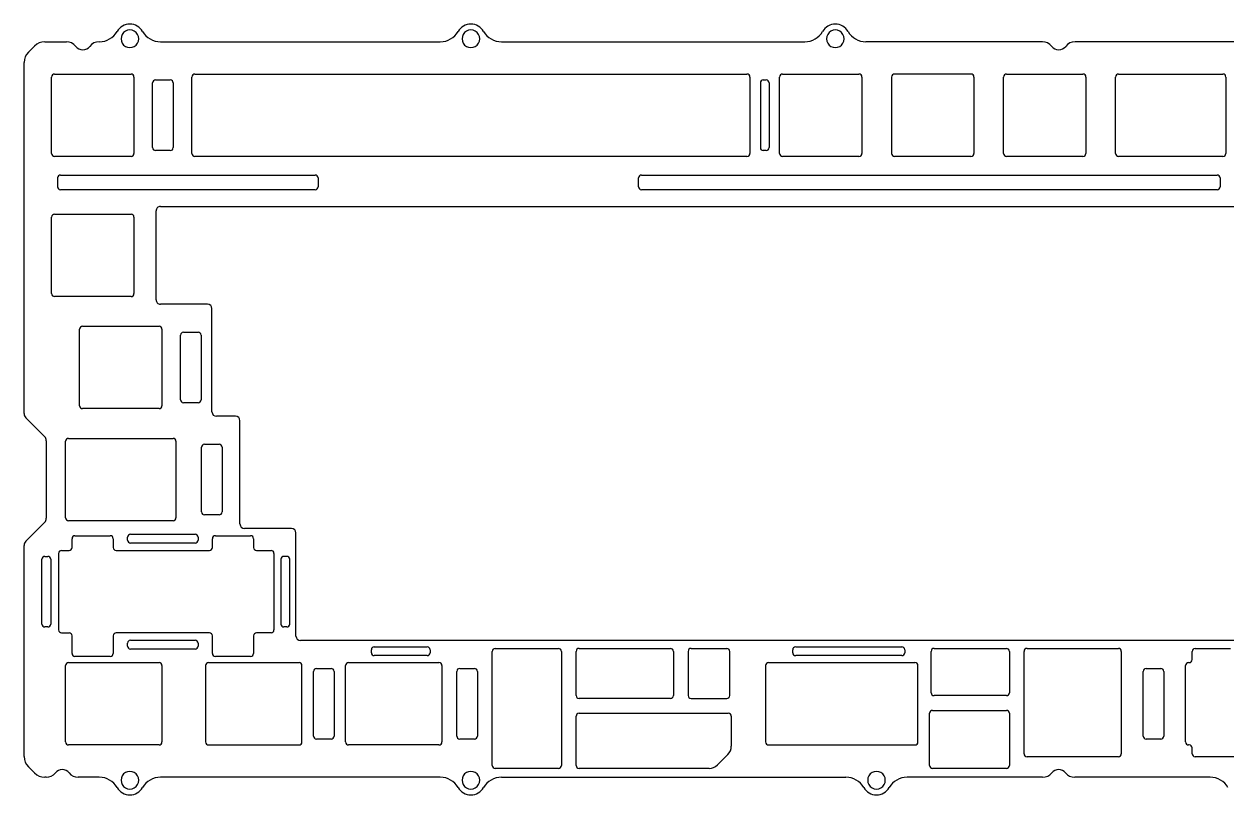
# Model space of a CAD drawing. Extents: x 0 to 352, y 0 to 131.
# Drawn here: x 0.1 to 204.7, y 0 to 131 of the extents above; entities that cross this region are included whole.
import ezdxf

# ---------------------------------------------------------------- set-up
doc = ezdxf.new("R2010")
doc.units = 0
doc.layers.add('Visible', color=7, linetype='CONTINUOUS')

msp = doc.modelspace()

# ---------------------------------------------------------------- linework, layer by layer
at = {"layer": 'Visible', "color": 7}
for points in [[(0.782241, 126.280306), (1.817776, 127.315844)], [(3.585546, 128.048076), (7.262611, 128.048076)], [(12.816767, 128.048076), (12.853364, 128.048076)], [(23.245676, 128.048076), (70.853407, 128.048076)], [(81.245719, 128.048076), (132.853831, 128.048076)], [(173.262731, 128.048076), (143.246143, 128.048076)], [(208.854009, 128.048076), (178.816889, 128.048076)], [(0.050009, 64.843869), (0.050009, 124.512539)], [(4.744012, 109.054561), (4.744012, 122.054571)], [(5.244011, 122.554573), (18.244021, 122.554573)], [(18.744023, 122.054571), (18.744023, 109.054561)], [(21.920274, 110.054563), (21.920274, 121.05457)], [(22.420273, 121.554572), (24.920276, 121.554572)], [(25.420278, 121.05457), (25.420278, 110.054563)], [(28.596529, 109.054561), (28.596529, 122.054571)], [(29.096528, 122.554573), (123.019097, 122.554573)], [(123.519099, 122.054571), (123.519099, 109.054561)], [(125.294349, 121.05457), (125.294349, 110.054563)], [(125.794351, 121.554572), (126.29435, 121.554572)], [(126.794349, 121.05457), (126.794349, 110.054563)], [(128.569102, 109.054561), (128.569102, 122.054571)], [(129.069101, 122.554573), (142.069111, 122.554573)], [(142.569113, 122.054571), (142.569113, 109.054561)], [(147.619116, 122.054571), (147.619116, 109.054561)], [(161.119125, 122.554573), (148.119115, 122.554573)], [(161.619127, 122.054571), (161.619127, 109.054561)], [(166.669129, 109.054561), (166.669129, 122.054571)], [(167.169129, 122.554573), (180.169139, 122.554573)], [(180.669141, 122.054571), (180.669141, 109.054561)], [(185.719143, 109.054561), (185.719143, 122.054571)], [(186.219143, 122.554573), (203.981656, 122.554573)], [(204.481658, 122.054571), (204.481658, 109.054561)], [(18.244021, 108.554562), (5.244011, 108.554562)], [(24.920276, 109.554563), (22.420273, 109.554563)], [(123.019097, 108.554562), (29.096528, 108.554562)], [(126.29435, 109.554563), (125.794351, 109.554563)], [(142.069111, 108.554562), (129.069101, 108.554562)], [(161.119125, 108.554562), (148.119115, 108.554562)], [(180.169139, 108.554562), (167.169129, 108.554562)], [(203.981656, 108.554562), (186.219143, 108.554562)], [(5.744013, 104.898309), (5.744013, 103.398308)], [(6.244012, 105.398311), (49.581545, 105.398311)], [(50.081544, 104.898309), (50.081544, 103.398308)], [(104.569085, 103.398308), (104.569085, 104.898309)], [(105.069084, 105.398311), (202.981154, 105.398311)], [(203.481157, 104.898309), (203.481157, 103.398308)], [(49.581545, 102.898308), (6.244012, 102.898308)], [(202.981154, 102.898308), (105.069084, 102.898308)], [(4.744012, 85.242044), (4.744012, 98.242054)], [(5.244011, 98.742056), (18.244021, 98.742056)], [(18.744023, 98.242054), (18.744023, 85.242044)], [(22.494024, 84.192044), (22.494024, 99.292054)], [(23.244025, 100.042055), (247.894179, 100.042055)], [(18.244021, 84.742045), (5.244011, 84.742045)], [(31.269031, 83.442042), (23.244025, 83.442042)], [(32.019033, 65.14203), (32.019033, 82.692043)], [(9.506515, 66.19203), (9.506515, 79.19204)], [(10.006515, 79.692042), (23.006524, 79.692042)], [(23.506526, 79.19204), (23.506526, 66.19203)], [(26.662778, 67.192031), (26.662778, 78.192039)], [(27.162777, 78.692041), (29.662779, 78.692041)], [(30.162781, 78.192039), (30.162781, 67.192031)], [(23.006524, 65.692031), (10.006515, 65.692031)], [(29.662779, 66.692032), (27.162777, 66.692032)], [(0.3429, 64.136761), (3.544742, 60.934919)], [(36.031535, 64.392029), (32.769032, 64.392029)], [(36.781537, 46.092016), (36.781537, 63.64203)], [(3.837636, 60.227812), (3.837636, 47.05623)], [(7.125263, 47.142016), (7.125263, 60.142026)], [(7.625263, 60.642028), (25.387776, 60.642028)], [(25.887778, 60.142026), (25.887778, 47.142016)], [(30.734655, 59.642027), (33.234657, 59.642027)], [(30.234655, 48.142018), (30.234655, 59.142025)], [(33.734659, 59.142025), (33.734659, 48.142018)], [(33.234657, 47.642018), (30.734655, 47.642018)], [(3.544742, 46.349123), (0.3429, 43.147281)], [(25.387776, 46.642017), (7.625263, 46.642017)], [(45.556542, 45.342015), (37.531536, 45.342015)], [(8.212265, 42.092014), (8.212265, 43.592014)], [(8.712265, 44.092014), (14.71227, 44.092014)], [(15.212269, 43.592014), (15.212269, 42.092014)], [(17.650272, 43.342015), (17.650272, 43.842014)], [(18.150271, 44.342016), (29.150278, 44.342016)], [(29.65028, 43.842014), (29.65028, 43.342015)], [(32.088283, 42.092014), (32.088283, 43.592014)], [(32.588282, 44.092014), (38.588287, 44.092014)], [(39.088287, 43.592014), (39.088287, 42.092014)], [(46.306543, 27.042003), (46.306543, 44.592016)], [(0.050009, 6.584021), (0.050009, 42.440174)], [(5.934638, 41.092012), (5.934638, 28.092002)], [(6.434637, 41.592014), (7.712263, 41.592014)], [(15.712269, 41.592014), (31.588281, 41.592014)], [(29.150278, 42.842013), (18.150271, 42.842013)], [(39.588286, 41.592014), (42.056538, 41.592014)], [(42.55654, 41.092012), (42.55654, 28.092002)], [(3.087886, 29.092004), (3.087886, 40.092011)], [(3.587885, 40.592013), (4.087887, 40.592013)], [(4.587886, 40.092011), (4.587886, 29.092004)], [(43.73154, 40.092011), (43.73154, 29.092004)], [(44.731541, 40.592013), (44.231539, 40.592013)], [(45.231541, 29.092004), (45.231541, 40.092011)], [(4.087887, 28.592004), (3.587885, 28.592004)], [(6.434637, 27.592003), (7.712263, 27.592003)], [(8.212265, 24.092), (8.212265, 27.092001)], [(15.212269, 27.092001), (15.212269, 24.092)], [(31.588281, 27.592003), (15.712269, 27.592003)], [(32.088283, 24.092), (32.088283, 27.092001)], [(39.088287, 27.092001), (39.088287, 24.092)], [(42.056538, 27.592003), (39.588286, 27.592003)], [(44.731541, 28.592004), (44.231539, 28.592004)], [(17.650272, 25.342001), (17.650272, 25.842003)], [(18.150271, 26.342002), (29.150278, 26.342002)], [(29.150278, 24.842001), (18.150271, 24.842001)], [(29.65028, 25.842003), (29.65028, 25.342001)], [(233.606668, 26.292001), (47.056543, 26.292001)], [(59.131553, 24.216999), (59.131553, 24.717001)], [(59.631552, 25.217001), (68.631559, 25.217001)], [(69.131558, 24.717001), (69.131558, 24.216999)], [(80.187816, 24.942001), (90.956574, 24.942001)], [(94.456578, 24.942001), (110.006588, 24.942001)], [(113.506592, 24.942001), (119.594095, 24.942001)], [(130.806603, 24.216999), (130.806603, 24.717001)], [(131.306605, 25.217001), (149.356617, 25.217001)], [(149.856616, 24.717001), (149.856616, 24.216999)], [(154.844122, 24.942001), (167.15663, 24.942001)], [(170.656633, 24.942001), (186.187893, 24.942001)], [(199.244153, 24.942001), (205.244159, 24.942001)], [(7.625263, 22.542), (23.006524, 22.542)], [(14.71227, 23.592), (8.712265, 23.592)], [(31.43778, 22.542), (46.819042, 22.542)], [(38.588287, 23.592), (32.588282, 23.592)], [(55.250297, 22.542), (70.631559, 22.542)], [(68.631559, 23.717), (59.631552, 23.717)], [(79.687817, 5.047986), (79.687817, 24.442001)], [(91.456574, 24.442001), (91.456574, 5.047986)], [(93.956576, 16.934825), (93.956576, 24.442001)], [(110.506588, 24.442001), (110.506588, 16.934825)], [(113.00659, 24.442001), (113.00659, 16.934825)], [(120.094094, 16.934825), (120.094094, 24.442001)], [(126.687849, 22.542), (151.594118, 22.542)], [(149.356617, 23.717), (131.306605, 23.717)], [(154.34412, 17.419997), (154.34412, 24.442001)], [(167.656629, 24.442001), (167.656629, 17.419997)], [(170.156631, 7.040972), (170.156631, 24.442001)], [(186.687895, 24.442001), (186.687895, 7.040972)], [(198.125401, 22.542), (198.244152, 22.542)], [(198.744154, 23.042), (198.744154, 24.442001)], [(7.125263, 9.041989), (7.125263, 22.041998)], [(23.506526, 22.041998), (23.506526, 9.041989)], [(30.937781, 22.041998), (30.937781, 9.041989)], [(47.319044, 9.041989), (47.319044, 22.041998)], [(49.284669, 10.04199), (49.284669, 21.041997)], [(49.784669, 21.541999), (52.284671, 21.541999)], [(52.784673, 21.041997), (52.784673, 10.04199)], [(54.750298, 9.041989), (54.750298, 22.041998)], [(71.131561, 22.041998), (71.131561, 9.041989)], [(73.659686, 10.04199), (73.659686, 21.041997)], [(74.159688, 21.541999), (76.65969, 21.541999)], [(77.159689, 21.041997), (77.159689, 10.04199)], [(126.18785, 22.041998), (126.18785, 9.041989)], [(152.09412, 9.041989), (152.09412, 22.041998)], [(190.406648, 10.04199), (190.406648, 21.041997)], [(190.906647, 21.541999), (193.406649, 21.541999)], [(193.906649, 21.041997), (193.906649, 10.04199)], [(197.625402, 9.041989), (197.625402, 22.041998)], [(110.006588, 16.434825), (94.456578, 16.434825)], [(113.506592, 16.434825), (119.594095, 16.434825)], [(167.15663, 16.919995), (154.844122, 16.919995)], [(154.594119, 14.419993), (167.15663, 14.419993)], [(93.956576, 5.047986), (93.956576, 13.434821)], [(94.456578, 13.934823), (119.844095, 13.934823)], [(120.344097, 13.434821), (120.344097, 8.327647)], [(154.09412, 5.047986), (154.09412, 13.919993)], [(167.656629, 13.919993), (167.656629, 5.047986)], [(23.006524, 8.541989), (7.625263, 8.541989)], [(31.43778, 8.541989), (46.819042, 8.541989)], [(52.284671, 9.541991), (49.784669, 9.541991)], [(70.631559, 8.541989), (55.250297, 8.541989)], [(76.65969, 9.541991), (74.159688, 9.541991)], [(126.687849, 8.541989), (151.594118, 8.541989)], [(193.406649, 9.541991), (190.906647, 9.541991)], [(198.244152, 8.541989), (198.125401, 8.541989)], [(119.758309, 6.913435), (117.978646, 5.133772)], [(186.187893, 6.540973), (170.656633, 6.540973)], [(198.744154, 7.040972), (198.744154, 8.041987)], [(213.569163, 6.540973), (199.244153, 6.540973)], [(1.817776, 3.780719), (0.782241, 4.816254)], [(90.956574, 4.547987), (80.187816, 4.547987)], [(116.564434, 4.547987), (94.456578, 4.547987)], [(167.15663, 4.547987), (154.594119, 4.547987)], [(3.814387, 3.048484), (3.585546, 3.048484)], [(12.853364, 3.048484), (9.265961, 3.048484)], [(70.853407, 3.048484), (23.245676, 3.048484)], [(81.245719, 3.048484), (139.853835, 3.048484)], [(173.31451, 3.048484), (150.246147, 3.048484)], [(201.810002, 3.048484), (178.766084, 3.048484)]]:
    msp.add_lwpolyline(points, dxfattribs=at)
for points in [[(19.549524, 128.548075)], [(77.549564, 128.548075)], [(139.549987, 128.548075)], [(19.549524, 2.548484)], [(77.549564, 2.548484)], [(146.549992, 2.548484)]]:
    msp.add_lwpolyline(points, close=True, dxfattribs=at)
for points in [[(18.049522, 131.048076), (17.156357, 131.048076), (16.33104, 130.571579), (15.884457, 129.798076)], [(20.214586, 129.798076), (19.768004, 130.571579), (18.942686, 131.048076), (18.049522, 131.048076)], [(76.049564, 131.048076), (75.1564, 131.048076), (74.331082, 130.571579), (73.8845, 129.798076)], [(78.214629, 129.798076), (77.768046, 130.571579), (76.942728, 131.048076), (76.049564, 131.048076)], [(138.049985, 131.048076), (137.156821, 131.048076), (136.331503, 130.571579), (135.884921, 129.798076)], [(140.21505, 129.798076), (139.768467, 130.571579), (138.94315, 131.048076), (138.049985, 131.048076)], [(12.853364, 128.048076), (14.103795, 128.048075), (15.259241, 128.715172), (15.884457, 129.798076)], [(17.299521, 129.847115), (16.835418, 129.579166), (16.54952, 129.083974), (16.54952, 128.548075)], [(18.799523, 129.847115), (18.33542, 130.115065), (17.763623, 130.115065), (17.299521, 129.847115)], [(19.549524, 128.548075), (19.549524, 129.083974), (19.263625, 129.579166), (18.799523, 129.847115)], [(20.214586, 129.798076), (20.839801, 128.715172), (21.995246, 128.048076), (23.245676, 128.048076)], [(70.853407, 128.048076), (72.103838, 128.048075), (73.259284, 128.715172), (73.8845, 129.798076)], [(75.299305, 129.847857), (74.835073, 129.579709), (74.549244, 129.084186), (74.549562, 128.548075)], [(76.799821, 129.847857), (76.335588, 130.116004), (75.763538, 130.116004), (75.299305, 129.847857)], [(77.549564, 128.548075), (77.549882, 129.084186), (77.264053, 129.579709), (76.799821, 129.847857)], [(78.214629, 129.798076), (78.839844, 128.715172), (79.995289, 128.048076), (81.245719, 128.048076)], [(132.853831, 128.048076), (134.104261, 128.048076), (135.259706, 128.715172), (135.884921, 129.798076)], [(137.299984, 129.847115), (136.835882, 129.579166), (136.549983, 129.083974), (136.549983, 128.548075)], [(138.799986, 129.847115), (138.335884, 130.115065), (137.764087, 130.115065), (137.299984, 129.847115)], [(139.549987, 128.548075), (139.549987, 129.083974), (139.264089, 129.579166), (138.799986, 129.847115)], [(140.21505, 129.798076), (140.840266, 128.715172), (141.995712, 128.048075), (143.246143, 128.048076)], [(3.585546, 128.048076), (2.922504, 128.048076), (2.286618, 127.784683), (1.817776, 127.315841)], [(8.849512, 127.265345), (8.471007, 127.758785), (7.884503, 128.048075), (7.262611, 128.048076)], [(8.849512, 127.265345), (9.133391, 126.895264), (9.57327, 126.678296), (10.039689, 126.678296)], [(10.039689, 126.678296), (10.506109, 126.678296), (10.945988, 126.895264), (11.229867, 127.265345)], [(12.816767, 128.048076), (12.194876, 128.048075), (11.608372, 127.758785), (11.229867, 127.265345)], [(16.54952, 128.548075), (16.54952, 128.012176), (16.835418, 127.516985), (17.299521, 127.249035)], [(17.299521, 127.249035), (17.763623, 126.981086), (18.33542, 126.981086), (18.799523, 127.249035)], [(18.799523, 127.249035), (19.263625, 127.516985), (19.549524, 128.012176), (19.549524, 128.548075)], [(74.549562, 128.548075), (74.549244, 128.011964), (74.835073, 127.516441), (75.299305, 127.248294)], [(75.299305, 127.248294), (75.763538, 126.980146), (76.335588, 126.980146), (76.799821, 127.248294)], [(76.799821, 127.248294), (77.264053, 127.516441), (77.549882, 128.011964), (77.549564, 128.548075)], [(136.549983, 128.548075), (136.549983, 128.012176), (136.835882, 127.516985), (137.299984, 127.249035)], [(137.299984, 127.249035), (137.764087, 126.981086), (138.335884, 126.981086), (138.799986, 127.249035)], [(138.799986, 127.249035), (139.264089, 127.516985), (139.549987, 128.012176), (139.549987, 128.548075)], [(174.849634, 127.265345), (174.471128, 127.758786), (173.884623, 128.048076), (173.262731, 128.048076)], [(174.849634, 127.265345), (175.133513, 126.895265), (175.573391, 126.678298), (176.03981, 126.678298)], [(176.03981, 126.678298), (176.506229, 126.678298), (176.946107, 126.895265), (177.229986, 127.265345)], [(178.816889, 128.048076), (178.194997, 128.048076), (177.608492, 127.758786), (177.229986, 127.265345)], [(0.782241, 126.280306), (0.313401, 125.811465), (0.050009, 125.17558), (0.050009, 124.512539)], [(4.890458, 122.408125), (4.796689, 122.314357), (4.744011, 122.18718), (4.744012, 122.054571)], [(5.244011, 122.554573), (5.111403, 122.554573), (4.984226, 122.501894), (4.890458, 122.408125)], [(18.597576, 122.408126), (18.503808, 122.501895), (18.37663, 122.554574), (18.244021, 122.554573)], [(18.744023, 122.054571), (18.744023, 122.18718), (18.691345, 122.314358), (18.597576, 122.408126)], [(22.06672, 121.408124), (21.972952, 121.314355), (21.920274, 121.187178), (21.920274, 121.05457)], [(22.420273, 121.554572), (22.287665, 121.554571), (22.160488, 121.501893), (22.06672, 121.408124)], [(25.273831, 121.408125), (25.180062, 121.501894), (25.052885, 121.554572), (24.920276, 121.554572)], [(25.420278, 121.05457), (25.420278, 121.187179), (25.3676, 121.314356), (25.273831, 121.408125)], [(28.742975, 122.408125), (28.649206, 122.314357), (28.596528, 122.18718), (28.596529, 122.054571)], [(29.096528, 122.554573), (28.96392, 122.554573), (28.836743, 122.501894), (28.742975, 122.408125)], [(123.372652, 122.408126), (123.278884, 122.501895), (123.151706, 122.554574), (123.019097, 122.554573)], [(123.519099, 122.054571), (123.5191, 122.18718), (123.466421, 122.314358), (123.372652, 122.408126)], [(125.440795, 121.408125), (125.347027, 121.314356), (125.294348, 121.187179), (125.294349, 121.05457)], [(125.794351, 121.554572), (125.661742, 121.554572), (125.534564, 121.501894), (125.440795, 121.408125)], [(126.647904, 121.408124), (126.554136, 121.501893), (126.426959, 121.554571), (126.29435, 121.554572)], [(126.794349, 121.05457), (126.79435, 121.187178), (126.741672, 121.314355), (126.647904, 121.408124)], [(128.715547, 122.408125), (128.621779, 122.314357), (128.569101, 122.18718), (128.569102, 122.054571)], [(129.069101, 122.554573), (128.936493, 122.554573), (128.809316, 122.501894), (128.715547, 122.408125)], [(142.422666, 122.408126), (142.328898, 122.501895), (142.20172, 122.554574), (142.069111, 122.554573)], [(142.569113, 122.054571), (142.569113, 122.18718), (142.516435, 122.314358), (142.422666, 122.408126)], [(147.765561, 122.408125), (147.671793, 122.314357), (147.619115, 122.18718), (147.619116, 122.054571)], [(148.119115, 122.554573), (147.986506, 122.554573), (147.859329, 122.501894), (147.765561, 122.408125)], [(161.47268, 122.408126), (161.378911, 122.501895), (161.251734, 122.554574), (161.119125, 122.554573)], [(161.619127, 122.054571), (161.619127, 122.18718), (161.566449, 122.314358), (161.47268, 122.408126)], [(166.815575, 122.408125), (166.721807, 122.314357), (166.669129, 122.18718), (166.669129, 122.054571)], [(167.169129, 122.554573), (167.03652, 122.554573), (166.909343, 122.501894), (166.815575, 122.408125)], [(180.522694, 122.408126), (180.428925, 122.501895), (180.301748, 122.554574), (180.169139, 122.554573)], [(180.669141, 122.054571), (180.669141, 122.18718), (180.616463, 122.314358), (180.522694, 122.408126)], [(185.865589, 122.408125), (185.771821, 122.314357), (185.719143, 122.18718), (185.719143, 122.054571)], [(186.219143, 122.554573), (186.086534, 122.554573), (185.959357, 122.501894), (185.865589, 122.408125)], [(204.335211, 122.408126), (204.241443, 122.501895), (204.114265, 122.554574), (203.981656, 122.554573)], [(204.481658, 122.054571), (204.481658, 122.18718), (204.42898, 122.314358), (204.335211, 122.408126)], [(4.744012, 109.054561), (4.744012, 108.778419), (4.967869, 108.554562), (5.244011, 108.554562)], [(18.244021, 108.554562), (18.376629, 108.554561), (18.503807, 108.60724), (18.597575, 108.701008)], [(18.597575, 108.701008), (18.691344, 108.794776), (18.744023, 108.921953), (18.744023, 109.054561)], [(21.920274, 110.054563), (21.920275, 109.778421), (22.144132, 109.554564), (22.420273, 109.554563)], [(24.920276, 109.554563), (25.052884, 109.554563), (25.180061, 109.607241), (25.27383, 109.701009)], [(25.27383, 109.701009), (25.367599, 109.794777), (25.420277, 109.921954), (25.420278, 110.054563)], [(28.596529, 109.054561), (28.596529, 108.778419), (28.820386, 108.554562), (29.096528, 108.554562)], [(123.019097, 108.554562), (123.151706, 108.554561), (123.278883, 108.60724), (123.372651, 108.701008)], [(123.372651, 108.701008), (123.46642, 108.794776), (123.519099, 108.921953), (123.519099, 109.054561)], [(125.294349, 110.054563), (125.294349, 109.921954), (125.347028, 109.794777), (125.440796, 109.701009)], [(125.440796, 109.701009), (125.534565, 109.607241), (125.661742, 109.554563), (125.794351, 109.554563)], [(126.29435, 109.554563), (126.570492, 109.554564), (126.794349, 109.778421), (126.794349, 110.054563)], [(128.569102, 109.054561), (128.569102, 108.778419), (128.792959, 108.554562), (129.069101, 108.554562)], [(142.069111, 108.554562), (142.201719, 108.554561), (142.328897, 108.60724), (142.422665, 108.701008)], [(142.422665, 108.701008), (142.516434, 108.794776), (142.569113, 108.921953), (142.569113, 109.054561)], [(147.619116, 109.054561), (147.619116, 108.778419), (147.842973, 108.554562), (148.119115, 108.554562)], [(161.119125, 108.554562), (161.251733, 108.554561), (161.378911, 108.60724), (161.472679, 108.701008)], [(161.472679, 108.701008), (161.566448, 108.794776), (161.619127, 108.921953), (161.619127, 109.054561)], [(166.669129, 109.054561), (166.66913, 108.778419), (166.892987, 108.554562), (167.169129, 108.554562)], [(180.169139, 108.554562), (180.44528, 108.554562), (180.669137, 108.778419), (180.669138, 109.054561)], [(185.719143, 109.054561), (185.719144, 108.778419), (185.943001, 108.554562), (186.219143, 108.554562)], [(203.981656, 108.554562), (204.114264, 108.554561), (204.241442, 108.60724), (204.33521, 108.701008)], [(204.33521, 108.701008), (204.428979, 108.794776), (204.481658, 108.921953), (204.481658, 109.054561)], [(5.890459, 105.251863), (5.796691, 105.158094), (5.744013, 105.030917), (5.744013, 104.898309)], [(6.244012, 105.398311), (6.111404, 105.39831), (5.984227, 105.345631), (5.890459, 105.251863)], [(49.935099, 105.251863), (49.841331, 105.345631), (49.714154, 105.39831), (49.581545, 105.398311)], [(50.081544, 104.898309), (50.081545, 105.030917), (50.028867, 105.158094), (49.935099, 105.251863)], [(104.71553, 105.251863), (104.621762, 105.158094), (104.569084, 105.030917), (104.569085, 104.898309)], [(105.069084, 105.398311), (104.936476, 105.39831), (104.809299, 105.345631), (104.71553, 105.251863)], [(203.33471, 105.251864), (203.240941, 105.345632), (203.113763, 105.398311), (202.981154, 105.398311)], [(203.481157, 104.898309), (203.481157, 105.030917), (203.428478, 105.158095), (203.33471, 105.251864)], [(5.744013, 103.398308), (5.744014, 103.122166), (5.967871, 102.898309), (6.244012, 102.898308)], [(49.581545, 102.898308), (49.857687, 102.898309), (50.081544, 103.122166), (50.081544, 103.398308)], [(104.569085, 103.398308), (104.569085, 103.122166), (104.792942, 102.898309), (105.069084, 102.898308)], [(202.981154, 102.898308), (203.113763, 102.898308), (203.24094, 102.950986), (203.334709, 103.044754)], [(203.334709, 103.044754), (203.428477, 103.138522), (203.481156, 103.265699), (203.481157, 103.398308)], [(4.890458, 98.595608), (4.796689, 98.50184), (4.744011, 98.374662), (4.744012, 98.242054)], [(5.244011, 98.742056), (5.111403, 98.742056), (4.984226, 98.689377), (4.890458, 98.595608)], [(18.597576, 98.595609), (18.503808, 98.689378), (18.37663, 98.742056), (18.244021, 98.742056)], [(18.744023, 98.242054), (18.744023, 98.374663), (18.691345, 98.50184), (18.597576, 98.595609)], [(22.713694, 99.822385), (22.573041, 99.681732), (22.494023, 99.490966), (22.494024, 99.292054)], [(23.244025, 100.042055), (23.045112, 100.042055), (22.854346, 99.963038), (22.713694, 99.822385)], [(4.744012, 85.242044), (4.744012, 84.965902), (4.967869, 84.742045), (5.244011, 84.742045)], [(18.244021, 84.742045), (18.376629, 84.742044), (18.503807, 84.794722), (18.597575, 84.88849)], [(18.597575, 84.88849), (18.691344, 84.982258), (18.744023, 85.109435), (18.744023, 85.242044)], [(22.494024, 84.192044), (22.494023, 83.993131), (22.573041, 83.802365), (22.713694, 83.661713)], [(22.713694, 83.661713), (22.854346, 83.52106), (23.045112, 83.442042), (23.244025, 83.442042)], [(32.019033, 82.692043), (32.019032, 83.106257), (31.683245, 83.442043), (31.269031, 83.442042)], [(9.652961, 79.545594), (9.559193, 79.451826), (9.506515, 79.324648), (9.506515, 79.19204)], [(10.006515, 79.692042), (9.873906, 79.692042), (9.746729, 79.639363), (9.652961, 79.545594)], [(23.36008, 79.545595), (23.266311, 79.639364), (23.139133, 79.692042), (23.006524, 79.692042)], [(23.506526, 79.19204), (23.506527, 79.324649), (23.453848, 79.451827), (23.36008, 79.545595)], [(26.809224, 78.545593), (26.715455, 78.451824), (26.662777, 78.324647), (26.662778, 78.192039)], [(27.162777, 78.692041), (27.030169, 78.69204), (26.902992, 78.639362), (26.809224, 78.545593)], [(30.016334, 78.545594), (29.922566, 78.639363), (29.795388, 78.692041), (29.662779, 78.692041)], [(30.162781, 78.192039), (30.162782, 78.324647), (30.110103, 78.451825), (30.016334, 78.545594)], [(9.506515, 66.19203), (9.506516, 65.915888), (9.730373, 65.692031), (10.006515, 65.692031)], [(23.006524, 65.692031), (23.139133, 65.69203), (23.26631, 65.744708), (23.360079, 65.838476)], [(23.360079, 65.838476), (23.453847, 65.932245), (23.506526, 66.059422), (23.506526, 66.19203)], [(26.662778, 67.192031), (26.662778, 66.91589), (26.886635, 66.692033), (27.162777, 66.692032)], [(29.662779, 66.692032), (29.795388, 66.692032), (29.922565, 66.74471), (30.016334, 66.838478)], [(30.016334, 66.838478), (30.110102, 66.932246), (30.162781, 67.059423), (30.162781, 67.192031)], [(0.050009, 64.843869), (0.050009, 64.578652), (0.155366, 64.324298), (0.342903, 64.136761)], [(32.019033, 65.14203), (32.019032, 64.727817), (32.354818, 64.39203), (32.769032, 64.392029)], [(36.781537, 63.64203), (36.781536, 64.056243), (36.445749, 64.392029), (36.031535, 64.392029)], [(3.837636, 60.227812), (3.837636, 60.493029), (3.732279, 60.747383), (3.544742, 60.934919)], [(7.271709, 60.49558), (7.177941, 60.401812), (7.125263, 60.274635), (7.125263, 60.142026)], [(7.625263, 60.642028), (7.492654, 60.642028), (7.365477, 60.589349), (7.271709, 60.49558)], [(25.741331, 60.495581), (25.647563, 60.58935), (25.520385, 60.642029), (25.387776, 60.642028)], [(25.887778, 60.142026), (25.887779, 60.274635), (25.8351, 60.401813), (25.741331, 60.495581)], [(30.381101, 59.495579), (30.287333, 59.401811), (30.234655, 59.274633), (30.234655, 59.142025)], [(30.734655, 59.642027), (30.602046, 59.642026), (30.474869, 59.589348), (30.381101, 59.495579)], [(33.588212, 59.49558), (33.494443, 59.589349), (33.367266, 59.642027), (33.234657, 59.642027)], [(33.734659, 59.142025), (33.734659, 59.274634), (33.681981, 59.401811), (33.588212, 59.49558)], [(7.125263, 47.142016), (7.125264, 46.865874), (7.349121, 46.642017), (7.625263, 46.642017)], [(25.741331, 46.788463), (25.835099, 46.882231), (25.887778, 47.009408), (25.887778, 47.142016)], [(30.234655, 48.142018), (30.234656, 47.865876), (30.458513, 47.642019), (30.734655, 47.642018)], [(33.234657, 47.642018), (33.367265, 47.642018), (33.494443, 47.694696), (33.588211, 47.788464)], [(33.588211, 47.788464), (33.68198, 47.882232), (33.734659, 48.009409), (33.734659, 48.142018)], [(3.544742, 46.349123), (3.732279, 46.536659), (3.837636, 46.791013), (3.837636, 47.05623)], [(25.387776, 46.642017), (25.520385, 46.642016), (25.647562, 46.694695), (25.741331, 46.788463)], [(36.781537, 46.092016), (36.781536, 45.677803), (37.117322, 45.342016), (37.531536, 45.342015)], [(46.306543, 44.592016), (46.306543, 45.006229), (45.970755, 45.342015), (45.556542, 45.342015)], [(0.342903, 43.147281), (0.155366, 42.959745), (0.050009, 42.705391), (0.050009, 42.440174)], [(8.712265, 44.092014), (8.436123, 44.092013), (8.212266, 43.868156), (8.212265, 43.592014)], [(15.212269, 43.592014), (15.212269, 43.868156), (14.988412, 44.092013), (14.71227, 44.092014)], [(17.796718, 44.195568), (17.702949, 44.1018), (17.650271, 43.974623), (17.650272, 43.842014)], [(17.650272, 43.342015), (17.650271, 43.209406), (17.702949, 43.082229), (17.796718, 42.98846)], [(18.150271, 44.342016), (18.017663, 44.342016), (17.890486, 44.289337), (17.796718, 44.195568)], [(17.796718, 42.98846), (17.890486, 42.894692), (18.017663, 42.842013), (18.150271, 42.842013)], [(29.503834, 44.195569), (29.410065, 44.289338), (29.282887, 44.342016), (29.150278, 44.342016)], [(29.150278, 42.842013), (29.282887, 42.842012), (29.410065, 42.894691), (29.503834, 42.988459)], [(29.65028, 43.842014), (29.650281, 43.974623), (29.597602, 44.101801), (29.503834, 44.195569)], [(29.503834, 42.988459), (29.597602, 43.082228), (29.650281, 43.209406), (29.65028, 43.342015)], [(32.588282, 44.092014), (32.31214, 44.092013), (32.088283, 43.868156), (32.088283, 43.592014)], [(39.088287, 43.592014), (39.088286, 43.868156), (38.864429, 44.092013), (38.588287, 44.092014)], [(6.081083, 41.445567), (5.987315, 41.351798), (5.934637, 41.224621), (5.934638, 41.092012)], [(6.434637, 41.592014), (6.302028, 41.592014), (6.174851, 41.539335), (6.081083, 41.445567)], [(7.712263, 41.592014), (7.844872, 41.592014), (7.972049, 41.644692), (8.065818, 41.73846)], [(8.065818, 41.73846), (8.159586, 41.832228), (8.212265, 41.959405), (8.212265, 42.092014)], [(15.212269, 42.092014), (15.21227, 41.815872), (15.436127, 41.592015), (15.712269, 41.592014)], [(31.588281, 41.592014), (31.720889, 41.592014), (31.848066, 41.644692), (31.941835, 41.73846)], [(31.941835, 41.73846), (32.035603, 41.832228), (32.088282, 41.959405), (32.088283, 42.092014)], [(39.088287, 42.092014), (39.088287, 41.815872), (39.312144, 41.592015), (39.588286, 41.592014)], [(42.410094, 41.445568), (42.316325, 41.539336), (42.189147, 41.592015), (42.056538, 41.592014)], [(42.55654, 41.092012), (42.556541, 41.224621), (42.503862, 41.351799), (42.410094, 41.445568)], [(3.234331, 40.445565), (3.140563, 40.351797), (3.087885, 40.224619), (3.087886, 40.092011)], [(3.587885, 40.592013), (3.455276, 40.592013), (3.328099, 40.539334), (3.234331, 40.445565)], [(4.44144, 40.445565), (4.347672, 40.539334), (4.220495, 40.592013), (4.087887, 40.592013)], [(4.587886, 40.092011), (4.587887, 40.224619), (4.535209, 40.351797), (4.44144, 40.445565)], [(43.877986, 40.445565), (43.784218, 40.351797), (43.731539, 40.224619), (43.73154, 40.092011)], [(44.231539, 40.592013), (44.098931, 40.592013), (43.971754, 40.539334), (43.877986, 40.445565)], [(45.085095, 40.445565), (44.991327, 40.539334), (44.86415, 40.592013), (44.731541, 40.592013)], [(45.231541, 40.092011), (45.231541, 40.224619), (45.178863, 40.351797), (45.085095, 40.445565)], [(3.087886, 29.092004), (3.087886, 28.815862), (3.311743, 28.592005), (3.587885, 28.592004)], [(4.087887, 28.592004), (4.364029, 28.592005), (4.587886, 28.815862), (4.587886, 29.092004)], [(43.73154, 29.092004), (43.73154, 28.815862), (43.955397, 28.592005), (44.231539, 28.592004)], [(44.731541, 28.592004), (45.007683, 28.592005), (45.23154, 28.815862), (45.231541, 29.092004)], [(5.934638, 28.092002), (5.934638, 27.815861), (6.158495, 27.592004), (6.434637, 27.592003)], [(8.065818, 27.445556), (7.97205, 27.539325), (7.844872, 27.592003), (7.712263, 27.592003)], [(8.212265, 27.092001), (8.212266, 27.22461), (8.159587, 27.351788), (8.065818, 27.445556)], [(15.358715, 27.445555), (15.264947, 27.351787), (15.212269, 27.224609), (15.212269, 27.092001)], [(15.712269, 27.592003), (15.57966, 27.592003), (15.452483, 27.539324), (15.358715, 27.445555)], [(31.941836, 27.445556), (31.848067, 27.539325), (31.720889, 27.592003), (31.588281, 27.592003)], [(32.088283, 27.092001), (32.088283, 27.22461), (32.035604, 27.351788), (31.941836, 27.445556)], [(39.234733, 27.445555), (39.140965, 27.351787), (39.088286, 27.224609), (39.088287, 27.092001)], [(39.588286, 27.592003), (39.455678, 27.592003), (39.328501, 27.539324), (39.234733, 27.445555)], [(42.056538, 27.592003), (42.189147, 27.592003), (42.316324, 27.644681), (42.410093, 27.738449)], [(42.410093, 27.738449), (42.503861, 27.832217), (42.55654, 27.959394), (42.55654, 28.092002)], [(46.306543, 27.042003), (46.306543, 26.627789), (46.642329, 26.292002), (47.056543, 26.292001)], [(18.150271, 26.342002), (17.874129, 26.342001), (17.650272, 26.118144), (17.650272, 25.842003)], [(17.650272, 25.342001), (17.650272, 25.065859), (17.874129, 24.842002), (18.150271, 24.842001)], [(29.503833, 26.195556), (29.410064, 26.289324), (29.282887, 26.342002), (29.150278, 26.342002)], [(29.150278, 24.842001), (29.282887, 24.842001), (29.410064, 24.894679), (29.503833, 24.988447)], [(29.65028, 25.842003), (29.65028, 25.974611), (29.597601, 26.101788), (29.503833, 26.195556)], [(29.503833, 24.988447), (29.597601, 25.082215), (29.65028, 25.209392), (29.65028, 25.342001)], [(59.631552, 25.217001), (59.35541, 25.217), (59.131553, 24.993143), (59.131553, 24.717001)], [(69.131558, 24.717001), (69.131558, 24.993143), (68.907701, 25.217), (68.631559, 25.217001)], [(80.187816, 24.942001), (79.911674, 24.942), (79.687817, 24.718143), (79.687817, 24.442001)], [(91.456574, 24.442001), (91.456573, 24.718143), (91.232716, 24.942), (90.956574, 24.942001)], [(94.103024, 24.795555), (94.009255, 24.701787), (93.956576, 24.57461), (93.956576, 24.442001)], [(94.456578, 24.942001), (94.323969, 24.942001), (94.196792, 24.889323), (94.103024, 24.795555)], [(110.506588, 24.442001), (110.506587, 24.718143), (110.28273, 24.942), (110.006588, 24.942001)], [(113.153037, 24.795555), (113.059269, 24.701787), (113.00659, 24.57461), (113.00659, 24.442001)], [(113.506592, 24.942001), (113.373983, 24.942001), (113.246806, 24.889323), (113.153037, 24.795555)], [(120.094094, 24.442001), (120.094094, 24.718143), (119.870237, 24.942), (119.594095, 24.942001)], [(130.95305, 25.070555), (130.859282, 24.976787), (130.806603, 24.84961), (130.806603, 24.717001)], [(131.306605, 25.217001), (131.173996, 25.217001), (131.046819, 25.164323), (130.95305, 25.070555)], [(149.856616, 24.717001), (149.856616, 24.993143), (149.632759, 25.217), (149.356617, 25.217001)], [(154.490567, 24.795555), (154.396799, 24.701787), (154.34412, 24.57461), (154.34412, 24.442001)], [(154.844122, 24.942001), (154.711513, 24.942001), (154.584336, 24.889323), (154.490567, 24.795555)], [(167.656629, 24.442001), (167.656629, 24.718143), (167.432772, 24.942), (167.15663, 24.942001)], [(170.303079, 24.795555), (170.20931, 24.701787), (170.156632, 24.57461), (170.156631, 24.442001)], [(170.656633, 24.942001), (170.524025, 24.942001), (170.396848, 24.889323), (170.303079, 24.795555)], [(186.541447, 24.795555), (186.447678, 24.889323), (186.320501, 24.942001), (186.187893, 24.942001)], [(186.687895, 24.442001), (186.687894, 24.57461), (186.635216, 24.701787), (186.541447, 24.795555)], [(199.244153, 24.942001), (198.968011, 24.942), (198.744154, 24.718143), (198.744154, 24.442001)], [(7.625263, 22.542), (7.492654, 22.542), (7.365477, 22.489321), (7.271709, 22.395553)], [(8.212265, 24.092), (8.212266, 23.815858), (8.436123, 23.592001), (8.712265, 23.592)], [(14.71227, 23.592), (14.988412, 23.592001), (15.212269, 23.815858), (15.212269, 24.092)], [(23.36008, 22.395554), (23.266311, 22.489322), (23.139133, 22.542001), (23.006524, 22.542)], [(31.43778, 22.542), (31.305172, 22.542), (31.177995, 22.489321), (31.084227, 22.395553)], [(32.088283, 24.092), (32.088283, 23.815858), (32.31214, 23.592001), (32.588282, 23.592)], [(38.588287, 23.592), (38.864429, 23.592001), (39.088286, 23.815858), (39.088287, 24.092)], [(47.172597, 22.395554), (47.078828, 22.489322), (46.951651, 22.542001), (46.819042, 22.542)], [(55.250297, 22.542), (55.117689, 22.542), (54.990512, 22.489321), (54.896744, 22.395553)], [(59.131553, 24.216999), (59.131553, 23.940858), (59.35541, 23.717001), (59.631552, 23.717)], [(68.631559, 23.717), (68.907701, 23.717001), (69.131558, 23.940858), (69.131558, 24.216999)], [(70.985114, 22.395554), (70.891346, 22.489322), (70.764168, 22.542001), (70.631559, 22.542)], [(126.687849, 22.542), (126.555241, 22.542), (126.428064, 22.489321), (126.334296, 22.395553)], [(130.806603, 24.216999), (130.806603, 24.084391), (130.859282, 23.957214), (130.95305, 23.863446)], [(130.95305, 23.863446), (131.046819, 23.769678), (131.173996, 23.717), (131.306605, 23.717)], [(149.356617, 23.717), (149.632759, 23.717001), (149.856616, 23.940858), (149.856616, 24.216999)], [(151.947673, 22.395554), (151.853904, 22.489322), (151.726727, 22.542001), (151.594118, 22.542)], [(198.125401, 22.542), (197.992793, 22.542), (197.865616, 22.489321), (197.771848, 22.395553)], [(198.244152, 22.542), (198.37676, 22.542), (198.503937, 22.594678), (198.597706, 22.688446)], [(198.597706, 22.688446), (198.691475, 22.782214), (198.744153, 22.909391), (198.744154, 23.042)], [(7.271709, 22.395553), (7.177941, 22.301784), (7.125263, 22.174607), (7.125263, 22.041998)], [(23.506526, 22.041998), (23.506527, 22.174607), (23.453848, 22.301785), (23.36008, 22.395554)], [(31.084227, 22.395553), (30.990458, 22.301784), (30.93778, 22.174607), (30.937781, 22.041998)], [(47.319044, 22.041998), (47.319044, 22.174607), (47.266366, 22.301785), (47.172597, 22.395554)], [(49.431115, 21.395551), (49.337347, 21.301783), (49.284669, 21.174606), (49.284669, 21.041997)], [(49.784669, 21.541999), (49.65206, 21.541999), (49.524883, 21.48932), (49.431115, 21.395551)], [(52.638226, 21.395552), (52.544457, 21.489321), (52.41728, 21.541999), (52.284671, 21.541999)], [(52.784673, 21.041997), (52.784673, 21.174606), (52.731995, 21.301784), (52.638226, 21.395552)], [(54.896744, 22.395553), (54.802976, 22.301784), (54.750298, 22.174607), (54.750298, 22.041998)], [(71.131561, 22.041998), (71.131561, 22.174607), (71.078883, 22.301785), (70.985114, 22.395554)], [(73.806132, 21.395552), (73.712364, 21.301784), (73.659685, 21.174606), (73.659686, 21.041997)], [(74.159688, 21.541999), (74.027079, 21.541999), (73.899901, 21.489321), (73.806132, 21.395552)], [(77.013243, 21.395551), (76.919475, 21.48932), (76.792298, 21.541999), (76.65969, 21.541999)], [(77.159689, 21.041997), (77.15969, 21.174606), (77.107012, 21.301783), (77.013243, 21.395551)], [(126.334296, 22.395553), (126.240528, 22.301784), (126.18785, 22.174607), (126.18785, 22.041998)], [(152.09412, 22.041998), (152.09412, 22.174607), (152.041442, 22.301785), (151.947673, 22.395554)], [(190.553094, 21.395551), (190.459326, 21.301783), (190.406647, 21.174606), (190.406648, 21.041997)], [(190.906647, 21.541999), (190.774039, 21.541999), (190.646862, 21.48932), (190.553094, 21.395551)], [(193.760203, 21.395551), (193.666435, 21.48932), (193.539258, 21.541999), (193.406649, 21.541999)], [(193.906649, 21.041997), (193.906649, 21.174606), (193.853971, 21.301783), (193.760203, 21.395551)], [(197.771848, 22.395553), (197.67808, 22.301784), (197.625401, 22.174607), (197.625402, 22.041998)], [(93.956576, 16.934825), (93.956576, 16.802216), (94.009255, 16.675039), (94.103024, 16.581271)], [(94.103024, 16.581271), (94.196792, 16.487503), (94.323969, 16.434825), (94.456578, 16.434825)], [(110.006588, 16.434825), (110.28273, 16.434826), (110.506587, 16.658683), (110.506588, 16.934825)], [(113.00659, 16.934825), (113.00659, 16.802216), (113.059269, 16.675039), (113.153037, 16.581271)], [(113.153037, 16.581271), (113.246806, 16.487503), (113.373983, 16.434825), (113.506592, 16.434825)], [(119.594095, 16.434825), (119.870237, 16.434826), (120.094094, 16.658683), (120.094094, 16.934825)], [(154.34412, 17.419997), (154.344119, 17.287388), (154.396798, 17.16021), (154.490566, 17.066441)], [(154.490566, 17.066441), (154.584335, 16.972673), (154.711513, 16.919994), (154.844122, 16.919995)], [(167.15663, 16.919995), (167.289238, 16.919995), (167.416415, 16.972674), (167.510183, 17.066442)], [(167.510183, 17.066442), (167.603951, 17.160211), (167.65663, 17.287388), (167.656629, 17.419997)], [(154.594119, 14.419993), (154.317978, 14.419992), (154.094121, 14.196135), (154.09412, 13.919993)], [(167.656629, 13.919993), (167.656629, 14.196135), (167.432772, 14.419992), (167.15663, 14.419993)], [(94.103023, 13.788376), (94.009254, 13.694608), (93.956575, 13.56743), (93.956576, 13.434821)], [(94.456578, 13.934823), (94.323969, 13.934824), (94.196791, 13.882145), (94.103023, 13.788376)], [(120.19765, 13.788376), (120.103881, 13.882145), (119.976704, 13.934824), (119.844095, 13.934823)], [(120.344097, 13.434821), (120.344097, 13.56743), (120.291419, 13.694608), (120.19765, 13.788376)], [(7.125263, 9.041989), (7.125264, 8.765847), (7.349121, 8.54199), (7.625263, 8.541989)], [(23.006524, 8.541989), (23.139133, 8.541989), (23.26631, 8.594667), (23.360079, 8.688435)], [(23.360079, 8.688435), (23.453847, 8.782203), (23.506526, 8.90938), (23.506526, 9.041989)], [(30.937781, 9.041989), (30.937781, 8.765847), (31.161638, 8.54199), (31.43778, 8.541989)], [(46.819042, 8.541989), (46.95165, 8.541989), (47.078828, 8.594667), (47.172596, 8.688435)], [(47.172596, 8.688435), (47.266365, 8.782203), (47.319043, 8.90938), (47.319044, 9.041989)], [(49.284669, 10.04199), (49.28467, 9.765848), (49.508527, 9.541991), (49.784669, 9.541991)], [(52.284671, 9.541991), (52.417279, 9.54199), (52.544456, 9.594668), (52.638225, 9.688436)], [(52.638225, 9.688436), (52.731994, 9.782204), (52.784672, 9.909381), (52.784673, 10.04199)], [(54.750298, 9.041989), (54.750299, 8.765847), (54.974156, 8.54199), (55.250297, 8.541989)], [(70.631559, 8.541989), (70.764167, 8.541989), (70.891345, 8.594667), (70.985113, 8.688435)], [(70.985113, 8.688435), (71.078882, 8.782203), (71.131561, 8.90938), (71.131561, 9.041989)], [(73.659686, 10.04199), (73.659686, 9.909381), (73.712365, 9.782204), (73.806133, 9.688436)], [(73.806133, 9.688436), (73.899902, 9.594668), (74.027079, 9.54199), (74.159688, 9.541991)], [(76.65969, 9.541991), (76.935832, 9.541991), (77.159689, 9.765848), (77.159689, 10.04199)], [(119.758309, 6.913435), (120.133382, 7.288507), (120.344096, 7.797215), (120.344097, 8.327647)], [(126.18785, 9.041989), (126.187851, 8.765847), (126.411708, 8.54199), (126.687849, 8.541989)], [(151.594118, 8.541989), (151.726726, 8.541989), (151.853904, 8.594667), (151.947672, 8.688435)], [(151.947672, 8.688435), (152.041441, 8.782203), (152.09412, 8.90938), (152.09412, 9.041989)], [(190.406648, 10.04199), (190.406648, 9.765848), (190.630505, 9.541991), (190.906647, 9.541991)], [(193.406649, 9.541991), (193.682791, 9.541991), (193.906648, 9.765848), (193.906649, 10.04199)], [(197.625402, 9.041989), (197.625402, 8.765847), (197.849259, 8.54199), (198.125401, 8.541989)], [(198.597707, 8.395542), (198.503938, 8.489311), (198.376761, 8.54199), (198.244152, 8.541989)], [(198.744154, 8.041987), (198.744154, 8.174596), (198.691476, 8.301774), (198.597707, 8.395542)], [(0.050009, 6.584021), (0.050009, 5.92098), (0.313401, 5.285095), (0.782241, 4.816254)], [(170.156631, 7.040972), (170.156632, 6.908364), (170.20931, 6.781187), (170.303079, 6.687419)], [(170.303079, 6.687419), (170.396848, 6.593651), (170.524025, 6.540973), (170.656633, 6.540973)], [(186.187893, 6.540973), (186.320501, 6.540973), (186.447678, 6.593651), (186.541447, 6.687419)], [(186.541447, 6.687419), (186.635216, 6.781187), (186.687894, 6.908364), (186.687895, 7.040972)], [(198.744154, 7.040972), (198.744154, 6.764831), (198.968011, 6.540974), (199.244153, 6.540973)], [(6.540174, 4.353016), (6.08624, 4.353016), (5.656722, 4.147454), (5.37198, 3.793932)], [(7.708368, 3.793932), (7.423626, 4.147454), (6.994108, 4.353016), (6.540174, 4.353016)], [(18.799523, 3.847524), (18.33542, 4.115474), (17.763623, 4.115474), (17.299521, 3.847524)], [(76.799821, 3.848266), (76.335588, 4.116413), (75.763538, 4.116413), (75.299305, 3.848266)], [(79.687817, 5.047986), (79.687817, 4.771845), (79.911674, 4.547988), (80.187816, 4.547987)], [(90.956574, 4.547987), (91.232716, 4.547988), (91.456573, 4.771845), (91.456574, 5.047986)], [(93.956576, 5.047986), (93.956576, 4.915378), (94.009255, 4.788201), (94.103024, 4.694433)], [(94.103024, 4.694433), (94.196792, 4.600665), (94.323969, 4.547987), (94.456578, 4.547987)], [(116.564434, 4.547987), (117.094867, 4.547987), (117.603575, 4.7587), (117.978649, 5.133772)], [(145.800307, 3.848433), (145.336044, 4.116625), (144.763937, 4.116625), (144.299675, 3.848433)], [(154.09412, 5.047986), (154.094121, 4.771845), (154.317978, 4.547988), (154.594119, 4.547987)], [(167.15663, 4.547987), (167.432772, 4.547988), (167.656629, 4.771845), (167.656629, 5.047986)], [(176.040297, 4.353016), (175.586362, 4.353016), (175.156845, 4.147454), (174.872102, 3.793932)], [(177.208491, 3.793932), (176.923748, 4.147454), (176.494231, 4.353016), (176.040297, 4.353016)], [(1.817776, 3.780719), (2.286618, 3.311876), (2.922504, 3.048484), (3.585546, 3.048484)], [(3.814387, 3.048484), (4.419633, 3.048484), (4.992322, 3.322566), (5.37198, 3.793929)], [(7.708368, 3.793929), (8.088026, 3.322566), (8.660715, 3.048484), (9.265961, 3.048484)], [(15.884457, 1.298483), (15.259241, 2.381388), (14.103795, 3.048485), (12.853364, 3.048484)], [(17.299521, 3.847524), (16.835418, 3.579575), (16.54952, 3.084384), (16.54952, 2.548484)], [(16.54952, 2.548484), (16.54952, 2.012585), (16.835418, 1.517394), (17.299521, 1.249445)], [(19.549524, 2.548484), (19.549524, 3.084384), (19.263625, 3.579575), (18.799523, 3.847524)], [(18.799523, 1.249445), (19.263625, 1.517394), (19.549524, 2.012585), (19.549524, 2.548484)], [(23.245676, 3.048484), (21.995246, 3.048484), (20.839801, 2.381387), (20.214586, 1.298483)], [(73.8845, 1.298483), (73.259284, 2.381388), (72.103838, 3.048485), (70.853407, 3.048484)], [(75.299305, 3.848266), (74.835073, 3.580118), (74.549244, 3.084595), (74.549562, 2.548484)], [(74.549562, 2.548484), (74.549244, 2.012374), (74.835073, 1.51685), (75.299305, 1.248703)], [(77.549564, 2.548484), (77.549882, 3.084595), (77.264053, 3.580118), (76.799821, 3.848266)], [(76.799821, 1.248703), (77.264053, 1.51685), (77.549882, 2.012374), (77.549564, 2.548484)], [(81.245719, 3.048484), (79.995289, 3.048484), (78.839844, 2.381387), (78.214629, 1.298483)], [(142.884925, 1.298483), (142.25971, 2.381387), (141.104265, 3.048484), (139.853835, 3.048484)], [(144.299675, 3.848433), (143.835413, 3.580241), (143.5496, 3.084643), (143.54999, 2.548484)], [(143.54999, 2.548484), (143.5496, 2.012326), (143.835413, 1.516728), (144.299675, 1.248536)], [(146.549992, 2.548484), (146.550382, 3.084643), (146.264569, 3.580241), (145.800307, 3.848433)], [(145.800307, 1.248536), (146.264569, 1.516728), (146.550382, 2.012326), (146.549992, 2.548484)], [(150.246147, 3.048484), (148.995716, 3.048485), (147.84027, 2.381388), (147.215054, 1.298483)], [(173.31451, 3.048484), (173.919756, 3.048484), (174.492445, 3.322566), (174.872102, 3.793929)], [(177.208491, 3.793929), (177.588148, 3.322566), (178.160838, 3.048484), (178.766084, 3.048484)], [(204.841095, 1.298483), (204.215879, 2.381388), (203.060433, 3.048485), (201.810002, 3.048484)], [(15.884457, 1.298483), (16.33104, 0.524981), (17.156357, 0.048483), (18.049522, 0.048483)], [(17.299521, 1.249445), (17.763623, 0.981495), (18.33542, 0.981495), (18.799523, 1.249445)], [(18.049522, 0.048483), (18.942686, 0.048483), (19.768004, 0.524981), (20.214586, 1.298483)], [(73.8845, 1.298483), (74.331082, 0.524981), (75.1564, 0.048483), (76.049564, 0.048483)], [(75.299305, 1.248703), (75.763538, 0.980556), (76.335588, 0.980556), (76.799821, 1.248703)], [(76.049564, 0.048483), (76.942728, 0.048483), (77.768046, 0.524981), (78.214629, 1.298483)], [(142.884925, 1.298483), (143.331507, 0.524979), (144.156826, 0.048481), (145.049991, 0.048481)], [(144.299675, 1.248536), (144.763937, 0.980344), (145.336044, 0.980344), (145.800307, 1.248536)], [(145.049991, 0.048481), (145.943156, 0.048481), (146.768475, 0.524979), (147.215057, 1.298483)]]:
    msp.add_open_spline(points, degree=3, dxfattribs=at)

doc.saveas('drawing.dxf')
